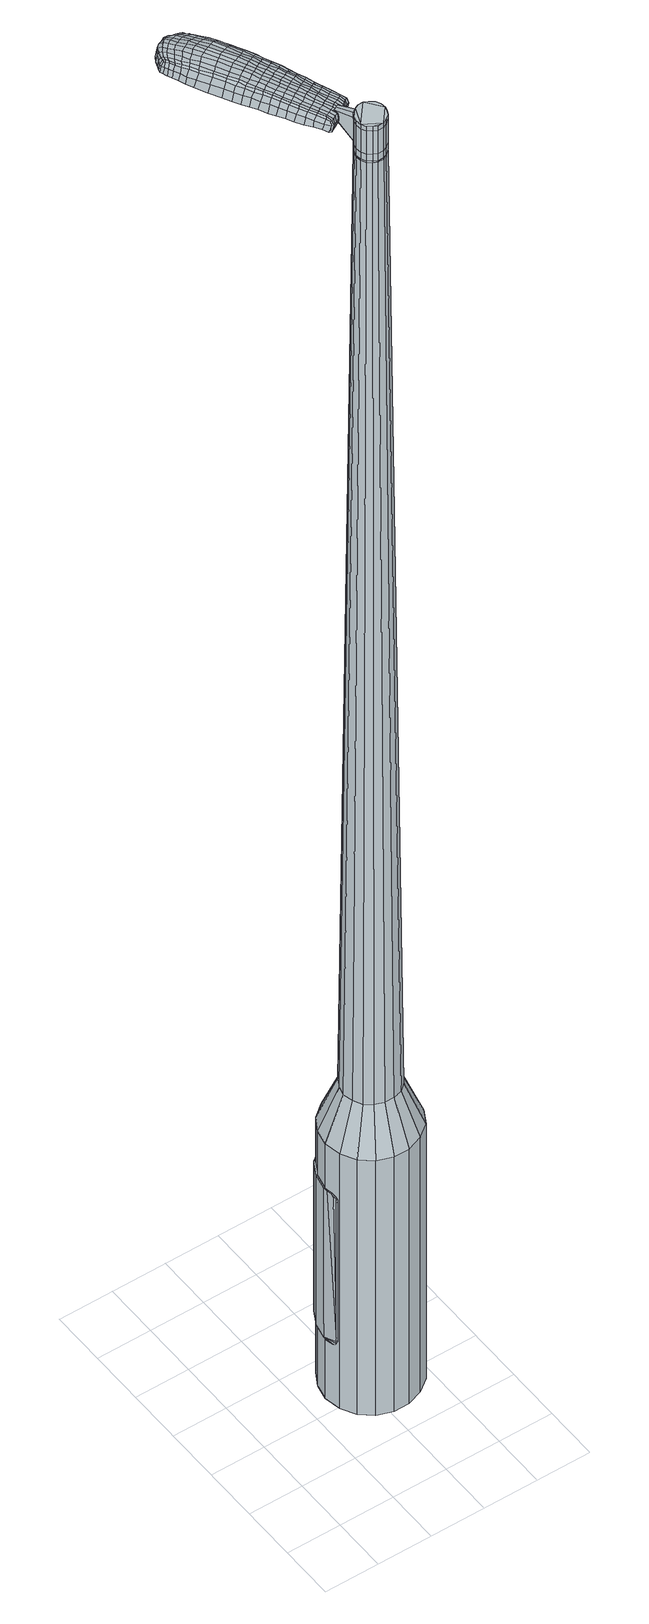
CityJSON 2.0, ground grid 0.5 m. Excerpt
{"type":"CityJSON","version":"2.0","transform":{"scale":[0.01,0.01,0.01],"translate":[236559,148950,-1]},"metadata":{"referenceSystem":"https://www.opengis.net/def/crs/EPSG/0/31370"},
"CityObjects":{
"object1":{"type":"GenericCityObject","attributes":{"cluster":77,"mean_distance_to_centroid":0.319,"new_centroid_x":236560.13,"new_centroid_y":148951.13,"mean_distance_to_camera":6.44,"H1":79.3,"H2":81,"Z_final":110.33,"cluster2":9,"proj_x":236565.63,"proj_y":148948.01,"id_line":52793,"bearing_l":209.54,"distance":6.33,"orientation":"right","G_obj":119.54},"geometry":[{"type":"MultiSurface","lod":"2","boundaries":[[[0,1,2,3]],[[1,4,5,2]],[[4,6,7,5]],[[6,8,9,7]],[[8,10,11,9]],[[10,12,13,11]],[[12,14,15,13]],[[14,16,17,15]],[[16,18,19,17]],[[18,20,21,19]],[[20,22,23,21]],[[22,24,25,23]],[[24,26,27,25]],[[26,28,29,27]],[[28,30,31,29]],[[30,32,33,31]],[[32,34,35,33]],[[34,0,3,35]],[[36,37,38,39]],[[38,40,41,42]],[[41,43,42]],[[42,44,45,46]],[[45,47,46]],[[46,48,49,50]],[[49,51,50]],[[42,46,50,38]],[[50,52,39,38]],[[53,36,39]],[[2,5,7,35]],[[7,9,11,15]],[[11,13,15]],[[15,17,19,23]],[[19,21,23]],[[23,25,27,31]],[[27,29,31]],[[15,23,31,7]],[[31,33,35,7]],[[3,2,35]],[[1,0,54,55]],[[0,34,56,54]],[[34,32,57,56]],[[32,30,58,57]],[[30,28,59,58]],[[28,26,60,59]],[[26,24,61,60]],[[24,22,62,61]],[[22,20,63,62]],[[20,18,64,63]],[[18,16,65,64]],[[16,14,66,65]],[[14,12,67,66]],[[12,10,68,67]],[[10,8,69,68]],[[8,6,70,69]],[[6,4,71,70]],[[4,1,55,71]],[[55,54,72,73]],[[54,56,74,72]],[[56,57,75,74]],[[57,58,76,75]],[[58,59,77,76]],[[59,60,78,77]],[[60,61,79,78]],[[61,62,80,79]],[[62,63,81,80]],[[63,64,82,81]],[[64,65,83,82]],[[65,66,84,83]],[[66,67,85,84]],[[67,68,86,85]],[[68,69,87,86]],[[69,70,88,87]],[[70,71,89,88]],[[71,55,73,89]],[[72,90,91,92]],[[93,94,90,72]],[[75,95,94,93]],[[96,97,95,75]],[[77,98,97,96]],[[78,99,98,77]],[[79,100,99,78]],[[101,102,100,79]],[[103,104,102,101]],[[82,105,104,103]],[[106,107,105,82]],[[108,109,107,106]],[[110,111,109,108]],[[86,112,111,110]],[[113,114,112,86]],[[115,116,114,113]],[[117,118,116,115]],[[92,91,118,117]],[[119,120,121,122]],[[123,119,122,124]],[[125,123,124,126]],[[127,125,126,128]],[[129,127,128,130]],[[131,129,130,132]],[[133,131,132,134]],[[135,133,134,136]],[[137,135,136,138]],[[139,137,138,140]],[[141,139,140,142]],[[143,141,142,144]],[[145,143,144,146]],[[147,145,146,148]],[[149,147,148,150]],[[151,149,150,152]],[[73,72,92]],[[74,93,72]],[[74,75,93]],[[76,96,75]],[[76,77,96]],[[80,101,79]],[[80,81,103,101]],[[81,82,103]],[[83,106,82]],[[83,84,108,106]],[[84,85,110,108]],[[85,86,110]],[[87,113,86]],[[87,88,115,113]],[[88,89,117,115]],[[89,73,92,117]],[[153,91,90]],[[153,154,118,91]],[[154,155,116,118]],[[155,156,114,116]],[[156,112,114]],[[157,111,112]],[[157,158,109,111]],[[158,159,107,109]],[[159,105,107]],[[160,104,105]],[[160,161,102,104]],[[161,100,102]],[[162,97,98]],[[162,95,97]],[[163,94,95]],[[163,90,94]],[[39,52,151,164]],[[153,90,165,152]],[[53,39,164,120]],[[90,163,121,165]],[[36,53,120,119]],[[163,95,122,121]],[[37,36,119,123]],[[95,162,124,122]],[[38,37,123,125]],[[162,98,126,124]],[[40,38,125,127]],[[98,99,128,126]],[[41,40,127,129]],[[99,100,130,128]],[[43,41,129,131]],[[100,161,132,130]],[[42,43,131,133]],[[161,160,134,132]],[[44,42,133,135]],[[160,105,136,134]],[[45,44,135,137]],[[105,159,138,136]],[[47,45,137,139]],[[159,158,140,138]],[[46,47,139,141]],[[158,157,142,140]],[[48,46,141,143]],[[157,112,144,142]],[[49,48,143,145]],[[112,156,146,144]],[[51,49,145,147]],[[156,155,148,146]],[[50,51,147,149]],[[155,154,150,148]],[[52,50,149,151]],[[154,153,152,150]],[[151,152,166,167]],[[152,165,168,166]],[[165,121,169,168]],[[121,120,170,169]],[[120,164,171,170]],[[164,151,167,171]],[[172,173,174,175]],[[176,172,175,177]],[[172,176,178,179]],[[173,172,179,180]],[[181,182,183,184]],[[185,181,184,186]],[[181,185,187,188]],[[182,181,188,189]],[[190,191,192,193]],[[194,190,193,195]],[[190,194,196,197]],[[191,190,197,198]],[[199,200,201,202]],[[203,199,202,204]],[[199,203,205,206]],[[200,199,206,207]],[[208,209,210,211]],[[212,208,211,213]],[[208,212,214,215]],[[209,208,215,216]],[[217,218,219,220]],[[221,217,220,222]],[[217,221,223,224]],[[218,217,224,225]],[[226,227,228,229]],[[218,226,229,219]],[[226,218,225,230]],[[227,226,230,231]],[[232,233,234,235]],[[227,232,235,228]],[[232,227,231,236]],[[233,232,236,237]],[[238,176,177,239]],[[233,238,239,234]],[[238,233,237,240]],[[176,238,240,178]],[[241,242,243,244]],[[245,241,244,246]],[[241,245,247,248]],[[242,241,248,249]],[[250,251,252,253]],[[242,250,253,243]],[[250,242,249,254]],[[251,250,254,255]],[[256,257,258,259]],[[251,256,259,252]],[[256,251,255,260]],[[257,256,260,261]],[[262,263,264,265]],[[257,262,265,258]],[[262,257,261,266]],[[263,262,266,267]],[[268,173,180,269]],[[263,268,269,264]],[[268,263,267,270]],[[173,268,270,174]],[[271,272,273,274]],[[275,271,274,276]],[[271,275,277,278]],[[272,271,278,279]],[[280,281,282,283]],[[272,280,283,273]],[[280,272,279,284]],[[281,280,284,285]],[[286,287,288,289]],[[281,286,289,282]],[[286,281,285,290]],[[287,286,290,291]],[[292,185,186,293]],[[287,292,293,288]],[[292,287,291,294]],[[185,292,294,187]],[[295,296,297,298]],[[299,295,298,300]],[[295,299,301,302]],[[296,295,302,303]],[[304,305,306,307]],[[296,304,307,297]],[[304,296,303,308]],[[305,304,308,309]],[[310,311,312,313]],[[305,310,313,306]],[[310,305,309,314]],[[311,310,314,315]],[[316,317,318,319]],[[311,316,319,312]],[[316,311,315,320]],[[317,316,320,321]],[[322,182,189,323]],[[317,322,323,318]],[[322,317,321,324]],[[182,322,324,183]],[[325,211,210,326]],[[327,325,326,328]],[[325,327,329,330]],[[211,325,330,213]],[[331,327,328,332]],[[333,331,332,334]],[[331,333,335,336]],[[327,331,336,329]],[[337,333,334,338]],[[339,337,338,340]],[[337,339,341,342]],[[333,337,342,335]],[[343,339,340,344]],[[345,343,344,346]],[[343,345,347,348]],[[339,343,348,341]],[[349,345,346,350]],[[200,349,350,201]],[[349,200,207,351]],[[345,349,351,347]],[[352,353,198,197]],[[354,352,197,196]],[[352,354,355,356]],[[353,352,356,357]],[[358,359,357,356]],[[360,358,356,355]],[[358,360,361,362]],[[359,358,362,363]],[[364,365,363,362]],[[366,364,362,361]],[[364,366,367,368]],[[365,364,368,369]],[[370,371,369,368]],[[372,370,368,367]],[[370,372,205,203]],[[371,370,203,204]],[[373,374,375,376]],[[275,373,376,277]],[[373,275,276,377]],[[374,373,377,378]],[[379,194,195,380]],[[374,379,380,375]],[[379,374,378,381]],[[194,379,381,196]],[[382,383,384,385]],[[221,382,385,223]],[[382,221,222,386]],[[383,382,386,387]],[[388,389,390,391]],[[383,388,391,384]],[[388,383,387,392]],[[389,388,392,393]],[[394,191,198,395]],[[389,394,395,390]],[[394,389,393,396]],[[191,394,396,192]],[[397,398,399,400]],[[179,397,400,180]],[[397,179,178,401]],[[398,397,401,402]],[[403,404,405,406]],[[398,403,406,399]],[[403,398,402,407]],[[404,403,407,408]],[[409,202,201,410]],[[404,409,410,405]],[[409,404,408,411]],[[202,409,411,204]],[[412,413,414,415]],[[184,412,415,186]],[[412,184,183,416]],[[413,412,416,417]],[[418,206,205,419]],[[413,418,419,414]],[[418,413,417,420]],[[206,418,420,207]],[[421,422,423,424]],[[299,421,424,301]],[[421,299,300,425]],[[422,421,425,426]],[[427,212,213,428]],[[422,427,428,423]],[[427,422,426,429]],[[212,427,429,214]],[[430,431,432,433]],[[245,430,433,247]],[[430,245,246,434]],[[431,430,434,435]],[[436,437,438,439]],[[431,436,439,432]],[[436,431,435,440]],[[437,436,440,441]],[[442,209,216,443]],[[437,442,443,438]],[[442,437,441,444]],[[209,442,444,210]],[[445,446,435,434]],[[244,445,434,246]],[[445,244,243,447]],[[446,445,447,448]],[[449,450,441,440]],[[446,449,440,435]],[[449,446,448,451]],[[450,449,451,452]],[[453,326,210,444]],[[450,453,444,441]],[[453,450,452,454]],[[326,453,454,328]],[[455,456,457,458]],[[302,455,458,303]],[[455,302,301,424]],[[456,455,424,423]],[[459,330,329,460]],[[456,459,460,457]],[[459,456,423,428]],[[330,459,428,213]],[[461,462,448,447]],[[253,461,447,243]],[[461,253,252,463]],[[462,461,463,464]],[[465,466,452,451]],[[462,465,451,448]],[[465,462,464,467]],[[466,465,467,468]],[[469,332,328,454]],[[466,469,454,452]],[[469,466,468,470]],[[332,469,470,334]],[[471,472,473,474]],[[308,471,474,309]],[[471,308,303,458]],[[472,471,458,457]],[[475,336,335,476]],[[472,475,476,473]],[[475,472,457,460]],[[336,475,460,329]],[[477,478,464,463]],[[259,477,463,252]],[[477,259,258,479]],[[478,477,479,480]],[[481,482,468,467]],[[478,481,467,464]],[[481,478,480,483]],[[482,481,483,484]],[[485,338,334,470]],[[482,485,470,468]],[[485,482,484,486]],[[338,485,486,340]],[[487,488,489,490]],[[314,487,490,315]],[[487,314,309,474]],[[488,487,474,473]],[[491,342,341,492]],[[488,491,492,489]],[[491,488,473,476]],[[342,491,476,335]],[[493,494,480,479]],[[265,493,479,258]],[[493,265,264,495]],[[494,493,495,496]],[[497,498,484,483]],[[494,497,483,480]],[[497,494,496,499]],[[498,497,499,500]],[[501,344,340,486]],[[498,501,486,484]],[[501,498,500,502]],[[344,501,502,346]],[[503,504,505,506]],[[320,503,506,321]],[[503,320,315,490]],[[504,503,490,489]],[[507,348,347,508]],[[504,507,508,505]],[[507,504,489,492]],[[348,507,492,341]],[[509,510,496,495]],[[269,509,495,264]],[[509,269,180,400]],[[510,509,400,399]],[[511,512,500,499]],[[510,511,499,496]],[[511,510,399,406]],[[512,511,406,405]],[[513,350,346,502]],[[512,513,502,500]],[[513,512,405,410]],[[350,513,410,201]],[[514,515,417,416]],[[324,514,416,183]],[[514,324,321,506]],[[515,514,506,505]],[[516,351,207,420]],[[515,516,420,417]],[[516,515,505,508]],[[351,516,508,347]],[[517,518,378,377]],[[274,517,377,276]],[[517,274,273,519]],[[518,517,519,520]],[[521,354,196,381]],[[518,521,381,378]],[[521,518,520,522]],[[354,521,522,355]],[[523,524,525,526]],[[224,523,526,225]],[[523,224,223,385]],[[524,523,385,384]],[[527,528,529,530]],[[524,527,530,525]],[[527,524,384,391]],[[528,527,391,390]],[[531,353,357,532]],[[528,531,532,529]],[[531,528,390,395]],[[353,531,395,198]],[[533,534,520,519]],[[283,533,519,273]],[[533,283,282,535]],[[534,533,535,536]],[[537,360,355,522]],[[534,537,522,520]],[[537,534,536,538]],[[360,537,538,361]],[[539,540,541,542]],[[230,539,542,231]],[[539,230,225,526]],[[540,539,526,525]],[[543,544,545,546]],[[540,543,546,541]],[[543,540,525,530]],[[544,543,530,529]],[[547,359,363,548]],[[544,547,548,545]],[[547,544,529,532]],[[359,547,532,357]],[[549,550,536,535]],[[289,549,535,282]],[[549,289,288,551]],[[550,549,551,552]],[[553,366,361,538]],[[550,553,538,536]],[[553,550,552,554]],[[366,553,554,367]],[[555,556,557,558]],[[236,555,558,237]],[[555,236,231,542]],[[556,555,542,541]],[[559,560,561,562]],[[556,559,562,557]],[[559,556,541,546]],[[560,559,546,545]],[[563,365,369,564]],[[560,563,564,561]],[[563,560,545,548]],[[365,563,548,363]],[[565,566,552,551]],[[293,565,551,288]],[[565,293,186,415]],[[566,565,415,414]],[[567,372,367,554]],[[566,567,554,552]],[[567,566,414,419]],[[372,567,419,205]],[[568,569,402,401]],[[240,568,401,178]],[[568,240,237,558]],[[569,568,558,557]],[[570,571,408,407]],[[569,570,407,402]],[[570,569,557,562]],[[571,570,562,561]],[[572,371,204,411]],[[571,572,411,408]],[[572,571,561,564]],[[371,572,564,369]],[[573,574,575,576]],[[576,575,577,578]],[[579,577,575,580]],[[580,575,574,581]],[[582,583,584,585]],[[585,584,586,587]],[[588,586,584,589]],[[589,584,583,590]],[[591,592,593,594]],[[594,593,595,596]],[[597,595,593,598]],[[598,593,592,599]],[[600,601,602,603]],[[603,602,604,605]],[[606,604,602,607]],[[607,602,601,608]],[[609,610,611,612]],[[612,611,613,614]],[[615,613,611,616]],[[616,611,610,617]],[[618,619,620,621]],[[621,620,622,623]],[[624,622,620,625]],[[625,620,619,626]],[[627,628,629,630]],[[630,629,619,618]],[[626,619,629,631]],[[631,629,628,632]],[[633,634,635,636]],[[636,635,628,627]],[[632,628,635,637]],[[637,635,634,638]],[[578,577,639,640]],[[640,639,634,633]],[[638,634,639,641]],[[641,639,577,579]],[[642,643,644,645]],[[645,644,646,647]],[[648,646,644,649]],[[649,644,643,650]],[[651,652,653,654]],[[654,653,643,642]],[[650,643,653,655]],[[655,653,652,656]],[[657,658,659,660]],[[660,659,652,651]],[[656,652,659,661]],[[661,659,658,662]],[[663,664,665,666]],[[666,665,658,657]],[[662,658,665,667]],[[667,665,664,668]],[[581,574,669,670]],[[670,669,664,663]],[[668,664,669,671]],[[671,669,574,573]],[[672,673,674,675]],[[675,674,676,677]],[[678,676,674,679]],[[679,674,673,680]],[[681,682,683,684]],[[684,683,673,672]],[[680,673,683,685]],[[685,683,682,686]],[[687,688,689,690]],[[690,689,682,681]],[[686,682,689,691]],[[691,689,688,692]],[[587,586,693,694]],[[694,693,688,687]],[[692,688,693,695]],[[695,693,586,588]],[[696,697,698,699]],[[699,698,700,701]],[[702,700,698,703]],[[703,698,697,704]],[[705,706,707,708]],[[708,707,697,696]],[[704,697,707,709]],[[709,707,706,710]],[[711,712,713,714]],[[714,713,706,705]],[[710,706,713,715]],[[715,713,712,716]],[[717,718,719,720]],[[720,719,712,711]],[[716,712,719,721]],[[721,719,718,722]],[[590,583,723,724]],[[724,723,718,717]],[[722,718,723,725]],[[725,723,583,582]],[[609,612,726,727]],[[727,726,728,729]],[[730,728,726,731]],[[731,726,612,614]],[[729,728,732,733]],[[733,732,734,735]],[[736,734,732,737]],[[737,732,728,730]],[[735,734,738,739]],[[739,738,740,741]],[[742,740,738,743]],[[743,738,734,736]],[[741,740,744,745]],[[745,744,746,747]],[[748,746,744,749]],[[749,744,740,742]],[[747,746,750,751]],[[751,750,601,600]],[[608,601,750,752]],[[752,750,746,748]],[[599,753,754,598]],[[598,754,755,597]],[[756,755,754,757]],[[757,754,753,758]],[[758,759,760,757]],[[757,760,761,756]],[[762,761,760,763]],[[763,760,759,764]],[[764,765,766,763]],[[763,766,767,762]],[[768,767,766,769]],[[769,766,765,770]],[[770,771,772,769]],[[769,772,773,768]],[[606,773,772,604]],[[604,772,771,605]],[[774,775,776,777]],[[777,776,676,678]],[[677,676,776,778]],[[778,776,775,779]],[[596,595,780,781]],[[781,780,775,774]],[[779,775,780,782]],[[782,780,595,597]],[[783,784,785,786]],[[786,785,622,624]],[[623,622,785,787]],[[787,785,784,788]],[[789,790,791,792]],[[792,791,784,783]],[[788,784,791,793]],[[793,791,790,794]],[[599,592,795,796]],[[796,795,790,789]],[[794,790,795,797]],[[797,795,592,591]],[[798,799,800,801]],[[801,800,580,581]],[[579,580,800,802]],[[802,800,799,803]],[[804,805,806,807]],[[807,806,799,798]],[[803,799,806,808]],[[808,806,805,809]],[[600,603,810,811]],[[811,810,805,804]],[[809,805,810,812]],[[812,810,603,605]],[[813,814,815,816]],[[816,815,585,587]],[[582,585,815,817]],[[817,815,814,818]],[[606,607,819,820]],[[820,819,814,813]],[[818,814,819,821]],[[821,819,607,608]],[[822,823,700,824]],[[824,700,702]],[[701,700,825]],[[825,700,823,826]],[[614,613,827,828]],[[828,827,823,822]],[[826,823,827,829]],[[829,827,613,615]],[[830,831,832]],[[832,831,646,648]],[[647,646,831,833]],[[833,831,830,834]],[[835,836,837,838]],[[838,837,830,832]],[[834,830,837,839]],[[839,837,836,840]],[[617,610,841,842]],[[842,841,836,835]],[[840,836,841,843]],[[843,841,610,609]],[[834,844,845,833]],[[833,845,645,647]],[[642,645,845,846]],[[846,845,844,847]],[[840,848,849,839]],[[839,849,844,834]],[[847,844,849,850]],[[850,849,848,851]],[[609,727,852,843]],[[843,852,848,840]],[[851,848,852,853]],[[853,852,727,729]],[[854,855,856,857]],[[857,856,703,704]],[[702,703,856,824]],[[824,856,855,822]],[[730,731,858,859]],[[859,858,855,854]],[[822,855,858,828]],[[828,858,731,614]],[[847,860,861,846]],[[846,861,654,642]],[[651,654,861,862]],[[862,861,860,863]],[[851,864,865,850]],[[850,865,860,847]],[[863,860,865,866]],[[866,865,864,867]],[[729,733,868,853]],[[853,868,864,851]],[[867,864,868,869]],[[869,868,733,735]],[[870,871,872,873]],[[873,872,709,710]],[[704,709,872,857]],[[857,872,871,854]],[[736,737,874,875]],[[875,874,871,870]],[[854,871,874,859]],[[859,874,737,730]],[[863,876,877,862]],[[862,877,660,651]],[[657,660,877,878]],[[878,877,876,879]],[[867,880,881,866]],[[866,881,876,863]],[[879,876,881,882]],[[882,881,880,883]],[[735,739,884,869]],[[869,884,880,867]],[[883,880,884,885]],[[885,884,739,741]],[[886,887,888,889]],[[889,888,715,716]],[[710,715,888,873]],[[873,888,887,870]],[[742,743,890,891]],[[891,890,887,886]],[[870,887,890,875]],[[875,890,743,736]],[[879,892,893,878]],[[878,893,666,657]],[[663,666,893,894]],[[894,893,892,895]],[[883,896,897,882]],[[882,897,892,879]],[[895,892,897,898]],[[898,897,896,899]],[[741,745,900,885]],[[885,900,896,883]],[[899,896,900,901]],[[901,900,745,747]],[[902,903,904,905]],[[905,904,721,722]],[[716,721,904,889]],[[889,904,903,886]],[[748,749,906,907]],[[907,906,903,902]],[[886,903,906,891]],[[891,906,749,742]],[[895,908,909,894]],[[894,909,670,663]],[[581,670,909,801]],[[801,909,908,798]],[[899,910,911,898]],[[898,911,908,895]],[[798,908,911,807]],[[807,911,910,804]],[[747,751,912,901]],[[901,912,910,899]],[[804,910,912,811]],[[811,912,751,600]],[[818,913,914,817]],[[817,914,725,582]],[[722,725,914,905]],[[905,914,913,902]],[[608,752,915,821]],[[821,915,913,818]],[[902,913,915,907]],[[907,915,752,748]],[[779,916,917,778]],[[778,917,675,677]],[[672,675,917,918]],[[918,917,916,919]],[[597,755,920,782]],[[782,920,916,779]],[[919,916,920,921]],[[921,920,755,756]],[[922,923,924,925]],[[925,924,625,626]],[[624,625,924,786]],[[786,924,923,783]],[[926,927,928,929]],[[929,928,923,922]],[[783,923,928,792]],[[792,928,927,789]],[[758,753,930,931]],[[931,930,927,926]],[[789,927,930,796]],[[796,930,753,599]],[[919,932,933,918]],[[918,933,684,672]],[[681,684,933,934]],[[934,933,932,935]],[[756,761,936,921]],[[921,936,932,919]],[[935,932,936,937]],[[937,936,761,762]],[[938,939,940,941]],[[941,940,631,632]],[[626,631,940,925]],[[925,940,939,922]],[[942,943,944,945]],[[945,944,939,938]],[[922,939,944,929]],[[929,944,943,926]],[[764,759,946,947]],[[947,946,943,942]],[[926,943,946,931]],[[931,946,759,758]],[[935,948,949,934]],[[934,949,690,681]],[[687,690,949,950]],[[950,949,948,951]],[[762,767,952,937]],[[937,952,948,935]],[[951,948,952,953]],[[953,952,767,768]],[[954,955,956,957]],[[957,956,637,638]],[[632,637,956,941]],[[941,956,955,938]],[[958,959,960,961]],[[961,960,955,954]],[[938,955,960,945]],[[945,960,959,942]],[[770,765,962,963]],[[963,962,959,958]],[[942,959,962,947]],[[947,962,765,764]],[[951,964,965,950]],[[950,965,694,687]],[[587,694,965,816]],[[816,965,964,813]],[[768,773,966,953]],[[953,966,964,951]],[[813,964,966,820]],[[820,966,773,606]],[[803,967,968,802]],[[802,968,641,579]],[[638,641,968,957]],[[957,968,967,954]],[[809,969,970,808]],[[808,970,967,803]],[[954,967,970,961]],[[961,970,969,958]],[[605,771,971,812]],[[812,971,969,809]],[[958,969,971,963]],[[963,971,771,770]],[[573,576,175,174]],[[576,578,177,175]],[[588,589,188,187]],[[589,590,189,188]],[[591,594,193,192]],[[594,596,195,193]],[[615,616,215,214]],[[616,617,216,215]],[[618,621,220,219]],[[621,623,222,220]],[[627,630,229,228]],[[630,618,219,229]],[[633,636,235,234]],[[636,627,228,235]],[[578,640,239,177]],[[640,633,234,239]],[[648,649,248,247]],[[649,650,249,248]],[[650,655,254,249]],[[655,656,255,254]],[[656,661,260,255]],[[661,662,261,260]],[[662,667,266,261]],[[667,668,267,266]],[[668,671,270,267]],[[671,573,174,270]],[[678,679,278,277]],[[679,680,279,278]],[[680,685,284,279]],[[685,686,285,284]],[[686,691,290,285]],[[691,692,291,290]],[[692,695,294,291]],[[695,588,187,294]],[[696,699,298,297]],[[699,701,300,298]],[[705,708,307,306]],[[708,696,297,307]],[[711,714,313,312]],[[714,705,306,313]],[[717,720,319,318]],[[720,711,312,319]],[[590,724,323,189]],[[724,717,318,323]],[[774,777,376,375]],[[777,678,277,376]],[[596,781,380,195]],[[781,774,375,380]],[[623,787,386,222]],[[787,788,387,386]],[[788,793,392,387]],[[793,794,393,392]],[[794,797,396,393]],[[797,591,192,396]],[[701,825,425,300]],[[825,826,426,425]],[[826,829,429,426]],[[829,615,214,429]],[[832,433,432]],[[832,648,247,433]],[[835,838,439,438]],[[838,832,432,439]],[[617,842,443,216]],[[842,835,438,443]],[[972,973,974,975]],[[976,977,975,974]],[[978,979,980,981]],[[982,983,984,985]],[[973,986,987,974]],[[988,976,974,987]],[[989,978,981,990]],[[991,992,983,982]],[[986,993,994,987]],[[994,995,988,987]],[[996,989,990,997]],[[998,992,991,999]],[[993,1000,1001,994]],[[1001,1002,995,994]],[[1003,996,997,1004]],[[1005,998,999,1006]],[[1007,1008,1009,1010]],[[1011,1012,1008,1007]],[[1011,1013,1014,1012]],[[1013,1015,1016,1014]],[[1017,1018,1019,1020]],[[1021,1022,1018,1017]],[[1023,1024,1022,1021]],[[1025,1026,1024,1023]],[[1020,1009,1008,1017]],[[1017,1008,1012,1021]],[[1012,1014,1023,1021]],[[1014,1016,1025,1023]],[[981,980,977,976]],[[990,981,976,988]],[[995,997,990,988]],[[1002,1004,997,995]],[[982,985,979,978]],[[991,982,978,989]],[[999,991,989,996]],[[1006,999,996,1003]],[[983,1007,1010,984]],[[992,1011,1007,983]],[[1013,1011,992,998]],[[1015,1013,998,1005]],[[1027,1028,1029,1030]],[[1029,1031,1032,1033]],[[1029,1033,1034,1035]],[[1029,1035,1030]],[[1036,1027,1030,1037]],[[1038,1037,1030,1039]],[[1040,1039,1030]],[[1041,1029,1028,1042]],[[1043,1041,1042,1044]],[[1045,1043,1044,1046]],[[1047,1045,1046,1048]],[[1049,1047,1048,1050]],[[1050,1051,1052,1053]],[[1050,1053,1054,1055]],[[1050,1055,1056,1057]],[[1056,1058,1059,1060]],[[1056,1060,1061,1062]],[[1056,1062,1057]],[[1050,1057,1049]],[[1063,1064,1028,1027]],[[1065,1066,1031,1029]],[[1067,1068,1040,1030]],[[1064,1069,1042,1028]],[[1070,1065,1029,1041]],[[1069,1071,1044,1042]],[[1072,1070,1041,1043]],[[1071,1073,1046,1044]],[[1074,1072,1043,1045]],[[1073,1075,1048,1046]],[[1076,1074,1045,1047]],[[1075,1077,1050,1048]],[[1078,1076,1047,1049]],[[1077,1079,1051,1050]],[[1080,1081,1058,1056]],[[1082,1078,1049,1057]],[[1052,1051,1079,1083]],[[1053,1052,1083,1084]],[[1054,1053,1084,1085]],[[1055,1054,1085,1086]],[[1056,1055,1086,1080]],[[1087,1063,1027,1036]],[[1088,1087,1036,1037]],[[1089,1088,1037,1038]],[[1090,1089,1038,1039]],[[1068,1090,1039,1040]],[[1032,1031,1066,1091]],[[1059,1058,1081,1092]],[[1033,1032,1091,1093]],[[1034,1033,1093,1094]],[[1035,1034,1094,1095]],[[1030,1035,1095,1067]],[[1060,1059,1092,1096]],[[1061,1060,1096,1097]],[[1062,1061,1097,1098]],[[1057,1062,1098,1082]]]}]}
},
"vertices":[
[90,150,384],[103,155,384],[103,155,96],[90,150,96],[118,155,384],[118,155,96],[132,150,384],[132,150,96],[143,140,384],[143,140,96],[150,128,384],[150,128,96],[153,113,384],[153,113,96],[150,99,384],[150,99,96],[143,86,384],[143,86,96],[131,77,384],[131,77,96],[117,72,384],[117,72,96],[103,72,384],[103,72,96],[89,77,384],[89,77,96],[78,86,384],[78,86,96],[71,99,384],[71,99,96],[68,114,384],[68,114,96],[71,128,384],[71,128,96],[78,141,384],[78,141,96],[98,118,1524],[97,114,1524],[98,109,1524],[104,125,1524],[100,105,1524],[104,102,1524],[113,100,1524],[108,100,1524],[117,102,1524],[121,105,1524],[124,113,1524],[123,109,1524],[123,118,1524],[121,122,1524],[113,127,1524],[117,125,1524],[108,127,1524],[100,122,1524],[98,135,429],[106,138,429],[91,130,429],[87,122,429],[85,114,429],[87,105,429],[91,97,429],[98,92,429],[106,89,429],[115,89,429],[123,91,429],[130,97,429],[134,105,429],[136,113,429],[134,122,429],[130,129,429],[123,135,429],[115,138,429],[104,125,1483],[108,127,1483],[100,122,1483],[98,118,1483],[97,114,1483],[98,109,1483],[100,105,1483],[104,102,1483],[108,100,1483],[113,100,1483],[117,102,1483],[121,105,1483],[123,109,1483],[124,113,1483],[123,118,1483],[121,122,1483],[117,125,1483],[113,127,1483],[104,125,1485],[108,126,1485],[108,126,1483],[101,122,1483],[101,122,1485],[98,118,1485],[98,114,1483],[98,114,1485],[98,109,1485],[100,105,1485],[104,102,1485],[108,101,1483],[108,101,1485],[113,101,1483],[113,101,1485],[117,102,1485],[120,105,1483],[120,105,1485],[122,109,1483],[122,109,1485],[123,113,1483],[123,113,1485],[123,118,1485],[120,122,1483],[120,122,1485],[117,124,1483],[117,124,1485],[113,126,1483],[113,126,1485],[98,118,1519],[100,122,1519],[100,122,1493],[98,118,1493],[97,114,1519],[97,114,1493],[98,109,1519],[98,109,1493],[100,105,1519],[100,105,1493],[104,102,1519],[104,102,1493],[108,100,1519],[108,100,1493],[113,100,1519],[113,100,1493],[117,102,1519],[117,102,1493],[121,105,1519],[121,105,1493],[123,109,1519],[123,109,1493],[124,113,1519],[124,113,1493],[123,118,1519],[123,118,1493],[121,122,1519],[121,122,1493],[117,125,1519],[117,125,1493],[113,127,1519],[113,127,1493],[108,127,1519],[108,127,1493],[108,127,1485],[113,127,1485],[117,125,1485],[121,122,1485],[124,113,1485],[123,109,1485],[121,105,1485],[113,100,1485],[108,100,1485],[97,114,1485],[100,122,1485],[104,125,1519],[104,125,1493],[97,143,1513],[97,143,1518],[95,141,1513],[92,140,1513],[92,140,1518],[95,141,1518],[75,215,1519],[78,209,1518],[79,211,1509],[76,217,1510],[71,223,1519],[72,225,1510],[70,221,1526],[74,214,1525],[77,208,1525],[41,197,1519],[45,191,1518],[47,191,1525],[43,197,1525],[37,204,1519],[39,204,1526],[35,204,1510],[39,197,1510],[43,191,1509],[20,269,1519],[24,271,1519],[23,272,1513],[20,270,1513],[18,266,1519],[17,267,1513],[18,265,1524],[21,268,1524],[24,269,1524],[57,205,1530],[61,198,1529],[64,200,1529],[60,206,1530],[52,213,1531],[55,214,1531],[49,211,1530],[54,203,1530],[58,197,1529],[97,135,1512],[99,136,1512],[99,137,1517],[96,136,1517],[94,133,1512],[94,134,1517],[94,134,1506],[97,135,1506],[99,137,1506],[45,266,1519],[47,264,1519],[47,265,1512],[45,268,1512],[43,268,1518],[44,269,1512],[43,267,1522],[44,265,1523],[46,263,1524],[49,260,1519],[53,255,1519],[53,257,1512],[50,261,1512],[48,259,1524],[52,254,1525],[56,250,1519],[60,243,1519],[60,245,1511],[56,252,1511],[55,249,1526],[59,242,1526],[65,233,1519],[66,235,1510],[65,232,1526],[108,149,1513],[104,156,1513],[104,155,1518],[107,148,1517],[110,144,1512],[109,144,1516],[110,145,1506],[108,151,1507],[105,157,1507],[101,163,1514],[98,170,1515],[97,168,1520],[100,162,1519],[102,164,1507],[98,171,1507],[95,176,1515],[91,183,1516],[90,181,1522],[94,175,1521],[95,178,1508],[92,185,1508],[88,190,1517],[85,196,1517],[84,195,1524],[87,188,1523],[89,191,1508],[85,198,1509],[81,203,1518],[81,201,1524],[82,205,1509],[13,249,1519],[14,246,1519],[16,247,1524],[14,250,1523],[12,252,1518],[14,252,1522],[11,252,1512],[12,250,1512],[13,246,1512],[16,242,1519],[19,237,1519],[20,237,1525],[18,242,1524],[15,242,1512],[17,237,1512],[21,231,1519],[25,224,1519],[27,224,1526],[23,231,1526],[20,232,1511],[23,225,1511],[31,214,1519],[33,214,1526],[29,215,1510],[81,134,1513],[77,141,1513],[76,141,1507],[80,135,1507],[85,130,1512],[83,130,1506],[85,131,1516],[83,134,1517],[79,141,1518],[73,147,1514],[69,153,1515],[67,154,1507],[71,147,1507],[75,147,1519],[71,153,1520],[65,160,1515],[61,166,1516],[59,166,1508],[63,160,1508],[67,160,1521],[63,166,1522],[57,172,1517],[53,178,1517],[51,179,1509],[55,172,1508],[59,172,1523],[55,178,1524],[49,185,1518],[47,185,1509],[51,184,1524],[94,140,1519],[96,142,1519],[90,147,1520],[92,148,1520],[88,145,1520],[91,139,1519],[86,153,1522],[89,155,1522],[83,160,1523],[85,161,1523],[80,158,1523],[84,152,1521],[79,166,1524],[82,168,1524],[75,173,1525],[78,174,1525],[73,171,1525],[76,165,1524],[72,179,1526],[74,181,1526],[68,186,1527],[71,187,1527],[65,184,1527],[69,177,1526],[64,192,1528],[67,193,1528],[61,190,1528],[23,265,1527],[26,267,1527],[20,262,1526],[22,258,1527],[25,261,1528],[28,263,1528],[28,256,1529],[31,257,1529],[25,253,1528],[28,247,1530],[32,249,1530],[35,251,1530],[35,243,1531],[39,245,1531],[32,240,1530],[36,233,1531],[40,235,1531],[43,237,1531],[46,224,1531],[49,226,1531],[43,222,1531],[12,254,1518],[13,257,1519],[12,257,1513],[11,254,1513],[14,253,1523],[14,256,1523],[15,262,1519],[14,262,1513],[16,261,1524],[41,269,1518],[38,271,1518],[39,269,1523],[41,268,1523],[42,271,1513],[39,272,1513],[35,272,1519],[31,272,1519],[32,271,1524],[35,270,1523],[35,273,1513],[31,273,1513],[27,272,1519],[28,271,1524],[27,273,1513],[73,213,1528],[71,212,1528],[74,206,1528],[76,207,1527],[69,221,1528],[67,220,1529],[69,211,1529],[66,209,1530],[69,203,1529],[72,204,1528],[64,219,1529],[62,217,1530],[63,208,1530],[66,201,1529],[59,216,1531],[45,197,1528],[47,198,1529],[42,206,1529],[40,205,1528],[48,191,1527],[50,192,1528],[50,201,1529],[45,208,1530],[54,194,1528],[87,129,1512],[88,130,1512],[88,131,1517],[86,130,1517],[85,129,1506],[87,130,1506],[91,131,1512],[91,133,1517],[90,132,1506],[110,142,1512],[108,141,1512],[109,142,1506],[110,143,1506],[109,143,1517],[107,142,1517],[106,140,1512],[104,139,1512],[104,139,1506],[106,141,1506],[105,141,1517],[103,139,1517],[102,137,1512],[101,138,1506],[101,138,1517],[106,147,1519],[105,146,1519],[103,154,1520],[101,153,1520],[103,145,1519],[101,144,1519],[99,152,1520],[97,151,1520],[98,143,1519],[95,149,1520],[84,135,1519],[85,136,1519],[82,142,1520],[80,141,1520],[88,137,1519],[84,144,1520],[99,161,1521],[98,160,1521],[96,167,1522],[94,166,1522],[96,159,1521],[93,157,1521],[92,165,1522],[90,164,1523],[91,156,1522],[88,162,1523],[76,147,1521],[78,148,1521],[74,155,1522],[72,154,1522],[81,150,1521],[77,156,1522],[93,174,1523],[91,173,1523],[89,181,1524],[88,180,1524],[89,172,1523],[86,170,1524],[86,178,1525],[83,177,1525],[84,169,1524],[80,176,1525],[68,160,1523],[70,161,1523],[66,167,1524],[64,166,1524],[73,163,1524],[69,169,1525],[86,187,1525],[84,186,1525],[83,194,1526],[81,193,1526],[82,185,1526],[80,183,1526],[79,191,1527],[76,190,1527],[77,182,1526],[73,189,1527],[60,173,1525],[62,174,1525],[58,180,1526],[56,179,1526],[65,175,1526],[61,182,1527],[79,200,1527],[78,199,1527],[75,198,1527],[73,196,1528],[70,195,1528],[52,185,1527],[54,186,1527],[58,188,1528],[15,251,1525],[15,254,1525],[16,248,1526],[17,251,1526],[17,258,1526],[19,255,1527],[42,266,1525],[40,267,1525],[42,264,1526],[44,263,1525],[37,268,1525],[33,268,1526],[35,265,1527],[39,265,1526],[29,268,1526],[32,264,1527],[18,243,1526],[20,246,1527],[21,238,1527],[22,240,1528],[22,249,1528],[25,243,1529],[47,259,1526],[45,259,1527],[48,254,1528],[50,254,1527],[42,260,1527],[38,260,1528],[42,253,1529],[45,254,1528],[35,259,1528],[38,253,1530],[24,232,1528],[26,234,1529],[28,225,1528],[30,227,1529],[28,237,1529],[33,230,1530],[54,248,1528],[52,248,1528],[56,241,1529],[58,241,1528],[49,248,1529],[45,247,1530],[50,240,1530],[53,241,1530],[42,246,1530],[46,238,1531],[34,215,1529],[36,216,1529],[39,219,1530],[63,231,1528],[61,231,1529],[59,230,1530],[56,229,1530],[52,227,1531],[77,210,1509],[76,208,1518],[73,215,1518],[74,216,1509],[69,222,1519],[70,224,1510],[68,221,1525],[72,213,1525],[76,207,1525],[49,192,1525],[47,192,1518],[43,198,1518],[45,198,1525],[39,205,1519],[40,205,1525],[37,205,1510],[41,198,1509],[45,192,1509],[24,270,1513],[25,269,1519],[22,267,1519],[21,268,1513],[19,265,1519],[19,265,1513],[20,264,1524],[22,266,1524],[25,268,1524],[63,200,1528],[61,199,1528],[57,205,1529],[60,207,1529],[52,213,1529],[55,214,1529],[49,211,1529],[54,203,1529],[58,197,1528],[98,139,1516],[98,138,1512],[96,137,1512],[96,137,1516],[93,135,1512],[93,136,1516],[93,136,1506],[95,137,1506],[98,139,1506],[46,264,1512],[45,262,1519],[43,265,1518],[44,266,1512],[42,266,1518],[42,268,1512],[41,266,1522],[42,264,1523],[44,261,1523],[52,256,1512],[51,254,1519],[48,259,1519],[49,260,1512],[47,257,1524],[50,253,1525],[59,244,1511],[58,242,1519],[54,249,1519],[55,251,1511],[53,248,1525],[57,241,1526],[64,232,1519],[64,234,1510],[63,231,1526],[102,154,1518],[103,155,1513],[106,149,1513],[105,148,1517],[108,144,1512],[107,144,1515],[108,145,1506],[106,150,1506],[103,157,1507],[95,167,1520],[96,169,1514],[99,162,1514],[99,161,1519],[100,163,1507],[97,170,1507],[89,181,1522],[89,182,1516],[93,175,1515],[92,174,1521],[93,177,1508],[90,184,1508],[82,194,1523],[83,195,1517],[86,189,1516],[85,187,1522],[87,191,1508],[84,197,1508],[80,202,1517],[79,200,1524],[80,204,1509],[18,247,1523],[16,247,1519],[15,250,1518],[16,250,1523],[14,252,1518],[16,252,1522],[13,252,1512],[13,250,1512],[15,247,1512],[22,238,1525],[21,237,1519],[18,243,1519],[20,243,1524],[16,243,1512],[19,238,1512],[29,225,1526],[27,225,1519],[23,232,1519],[25,232,1525],[21,232,1511],[25,226,1511],[33,215,1519],[34,215,1526],[31,216,1510],[77,142,1507],[79,142,1513],[83,136,1513],[81,136,1506],[86,131,1512],[85,132,1506],[86,133,1515],[84,136,1517],[80,142,1518],[69,155,1507],[71,155,1514],[75,148,1514],[73,149,1507],[76,148,1519],[72,155,1520],[61,167,1508],[63,167,1516],[67,161,1515],[65,161,1508],[68,161,1521],[64,167,1522],[53,180,1508],[55,179,1517],[59,173,1516],[57,174,1508],[60,173,1522],[56,179,1523],[51,186,1517],[49,186,1509],[52,186,1524],[93,141,1518],[96,142,1518],[90,147,1519],[92,149,1519],[87,146,1519],[91,140,1518],[86,154,1520],[88,155,1520],[83,160,1521],[85,162,1521],[80,159,1521],[84,152,1520],[79,167,1523],[81,168,1523],[75,173,1524],[78,175,1524],[72,172,1524],[76,165,1523],[71,180,1525],[74,181,1525],[68,186,1526],[70,187,1526],[65,184,1526],[69,178,1525],[64,192,1527],[67,194,1527],[61,191,1527],[26,266,1526],[24,264,1526],[21,262,1525],[23,258,1526],[25,261,1526],[28,262,1526],[32,257,1528],[29,255,1528],[26,253,1527],[29,247,1528],[32,249,1529],[35,251,1529],[39,244,1530],[36,243,1530],[32,240,1529],[37,233,1530],[40,235,1530],[43,237,1530],[49,226,1530],[46,224,1530],[43,222,1530],[14,257,1513],[15,256,1518],[14,254,1518],[13,254,1512],[16,253,1523],[16,255,1523],[17,261,1519],[16,261,1513],[18,260,1523],[38,267,1523],[38,269,1518],[40,268,1518],[40,266,1523],[41,269,1512],[38,270,1512],[32,269,1523],[31,270,1519],[35,270,1519],[35,268,1523],[35,271,1513],[31,271,1513],[28,270,1519],[28,269,1524],[27,271,1513],[74,206,1527],[70,212,1527],[72,212,1527],[75,206,1526],[68,220,1527],[66,220,1528],[69,203,1528],[65,210,1528],[68,211,1528],[71,205,1527],[64,219,1528],[61,217,1529],[62,208,1529],[66,202,1528],[58,216,1529],[43,206,1528],[47,199,1527],[46,198,1527],[41,205,1527],[49,192,1526],[51,193,1527],[50,201,1528],[46,209,1528],[54,195,1527],[87,133,1516],[87,132,1512],[86,132,1516],[85,131,1506],[86,132,1506],[90,133,1512],[90,134,1516],[89,134,1506],[107,143,1512],[108,143,1512],[108,144,1506],[107,144,1516],[106,143,1516],[103,141,1506],[103,140,1512],[105,142,1512],[105,143,1506],[104,142,1516],[102,141,1516],[101,139,1512],[100,140,1506],[100,140,1516],[104,147,1518],[105,148,1518],[102,154,1519],[101,154,1519],[100,145,1518],[102,146,1518],[99,152,1519],[97,151,1519],[98,144,1518],[94,150,1519],[81,143,1519],[85,137,1518],[84,136,1518],[81,142,1519],[88,138,1518],[84,144,1519],[97,160,1520],[98,160,1520],[95,167,1521],[94,167,1521],[93,158,1520],[95,159,1520],[92,166,1521],[90,164,1521],[91,156,1520],[87,163,1521],[74,155,1521],[77,149,1520],[77,148,1520],[73,155,1521],[80,151,1520],[77,157,1521],[91,173,1522],[91,174,1522],[88,180,1523],[87,180,1523],[86,171,1522],[88,172,1522],[85,179,1523],[83,177,1524],[84,169,1523],[80,176,1524],[66,168,1523],[70,162,1522],[69,161,1522],[65,167,1523],[73,163,1522],[69,170,1523],[84,186,1524],[85,187,1524],[81,193,1525],[80,193,1525],[79,184,1525],[82,185,1524],[78,192,1525],[76,190,1526],[77,182,1525],[73,189,1526],[58,181,1525],[62,174,1524],[61,174,1524],[57,180,1525],[65,176,1524],[61,182,1525],[77,199,1526],[78,200,1526],[72,197,1527],[75,198,1526],[69,195,1527],[54,187,1526],[53,186,1526],[58,189,1526],[17,254,1524],[16,251,1524],[18,248,1525],[18,250,1525],[19,258,1525],[20,254,1525],[41,263,1525],[39,265,1524],[41,264,1524],[43,262,1525],[35,264,1526],[33,267,1525],[36,266,1524],[38,263,1525],[30,267,1525],[32,263,1526],[21,246,1526],[20,244,1526],[23,238,1526],[23,240,1527],[23,249,1526],[26,243,1527],[48,253,1527],[44,258,1526],[46,258,1526],[49,253,1526],[42,253,1528],[38,259,1527],[41,259,1526],[45,253,1527],[35,258,1527],[38,252,1528],[26,234,1527],[25,233,1527],[29,226,1527],[30,227,1528],[29,237,1528],[33,230,1529],[55,241,1528],[51,248,1527],[52,247,1527],[56,241,1527],[49,239,1529],[45,247,1529],[48,247,1528],[52,240,1528],[42,246,1529],[46,238,1530],[36,217,1528],[35,216,1528],[40,219,1529],[61,230,1528],[62,230,1528],[55,228,1529],[58,229,1529],[52,227,1530],[109,145,1508],[103,141,1508],[88,170,1509],[95,174,1509],[78,189,1510],[85,194,1510],[59,224,1512],[67,229,1512],[76,213,1511],[68,208,1511],[50,240,1513],[43,251,1514],[51,256,1514],[58,244,1513],[97,138,1508],[81,166,1509],[70,185,1510],[51,220,1512],[60,204,1511],[42,235,1513],[35,247,1514],[91,135,1508],[74,162,1509],[63,181,1510],[43,215,1512],[51,199,1511],[27,243,1514],[34,231,1513],[85,131,1508],[67,159,1509],[55,177,1510],[34,210,1512],[43,195,1511],[20,238,1514],[26,226,1513],[36,263,1514],[32,266,1514],[38,270,1514],[43,267,1514],[28,259,1514],[26,263,1514],[21,254,1514],[20,259,1514],[14,250,1514],[14,256,1514],[28,269,1515],[23,270,1515],[24,271,1515],[31,271,1515],[24,267,1515],[22,270,1515],[20,265,1515],[21,269,1515],[16,263,1515],[20,268,1515],[67,111,334],[67,115,334],[67,115,165],[69,101,171],[67,111,165],[68,107,165],[68,104,166],[69,102,167],[69,101,169],[68,107,334],[68,104,333],[69,102,332],[69,101,331],[69,101,328],[70,129,165],[70,129,334],[77,142,165],[77,142,334],[89,151,165],[89,151,334],[103,157,165],[103,157,334],[118,157,165],[118,157,334],[122,155,334],[126,154,334],[128,153,333],[130,152,332],[131,152,331],[132,152,328],[122,155,165],[132,152,171],[131,152,169],[130,152,167],[128,153,166],[126,154,165],[70,111,334],[70,115,334],[70,115,165],[70,111,165],[72,101,171],[72,101,328],[72,128,334],[72,128,165],[80,140,334],[80,140,165],[90,149,334],[90,149,165],[104,154,334],[104,154,165],[117,154,334],[117,154,165],[121,153,334],[131,149,328],[131,149,171],[121,153,165],[125,151,334],[127,150,333],[129,150,332],[130,149,331],[71,108,334],[71,105,333],[71,103,332],[72,102,331],[71,108,165],[130,149,169],[71,105,166],[71,103,167],[72,102,169],[129,150,167],[127,150,166],[125,151,165]
]}
